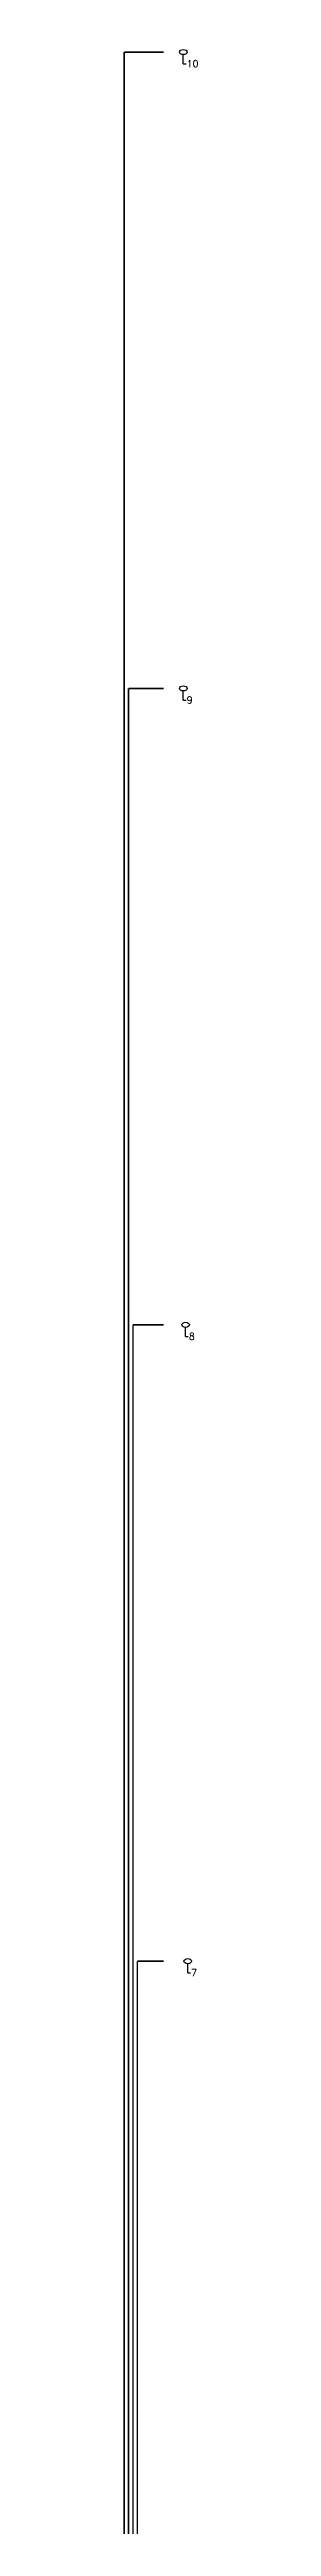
# Model space of a CAD drawing. Header units: inches. Extents: x -233 to 23, y -182 to 484.
# Drawn here: x -0.8 to 2.2, y 126.6 to 223.9 of the extents above; entities that cross this region are included whole.
import ezdxf

# ---------------------------------------------------------------- set-up
doc = ezdxf.new("R2010")
doc.units = ezdxf.units.IN
doc.header["$MEASUREMENT"] = 0
doc.linetypes.add('DASHED', pattern=[0.75, 0.5, -0.25])
doc.linetypes.add('HIDDEN', pattern=[0.375, 0.25, -0.125])
doc.layers.add('_WS_MSTP', color=160, linetype='HIDDEN')
doc.styles.add('WS8th', font='complex.shx', dxfattribs={"height": 0.1875})

msp = doc.modelspace()

# ---------------------------------------------------------------- linework, layer by layer
at = {"layer": '_WS_MSTP', "color": 7, "linetype": 'Continuous'}
for p, q in [((1.59103, 223.32666), (1.59103, 223.69016)), ((1.59103, 223.32666), (1.70094, 223.32666)), ((1.59103, 198.32666), (1.59103, 198.69016)), ((1.59103, 198.32666), (1.70094, 198.32666)), ((1.67783, 173.32915), (1.67783, 173.69028)), ((1.67783, 173.32915), (1.78761, 173.32915)), ((1.76463, 148.32915), (1.76463, 148.69028)), ((1.76463, 148.32915), (1.87441, 148.32915))]:
    msp.add_line(p, q, dxfattribs=at)
at = {"layer": '_WS_MSTP', "color": 7, "linetype": 'DASHED', "const_width": 0.06}
for points in [[(-0.73896, 198.79006), (-0.73896, 223.79006)], [(-0.73896, 223.79006), (0.82344, 223.79006)], [(-0.73896, 173.79006), (-0.73896, 198.79006)], [(-0.56536, 173.79006), (-0.56536, 198.79006)], [(-0.56536, 198.79006), (0.82344, 198.79006)], [(-0.73896, 148.79006), (-0.73896, 173.79006)], [(-0.56536, 148.79006), (-0.56536, 173.79006)], [(-0.39176, 148.79006), (-0.39176, 173.79006)], [(-0.39176, 173.79006), (0.82344, 173.79006)], [(-0.73896, 123.79006), (-0.73896, 148.79006)], [(-0.56536, 123.79006), (-0.56536, 148.79006)], [(-0.39176, 123.79006), (-0.39176, 148.79006)], [(-0.21816, 123.79006), (-0.21816, 148.79006)], [(-0.21816, 148.79006), (0.82344, 148.79006)]]:
    msp.add_lwpolyline(points, dxfattribs=at)
at = {"layer": '_WS_MSTP', "color": 7, "linetype": 'Continuous'}
for centre, major_axis in [((1.59269, 223.79006), (0.15147, 0)), ((1.59269, 198.79006), (0.15147, 0)), ((1.67949, 173.79006), (0.15129, 0)), ((1.76629, 148.79006), (0.15129, 0))]:
    msp.add_ellipse(centre, major_axis=major_axis, ratio=0.65960456, dxfattribs=at)

# ---------------------------------------------------------------- texts
at = {"layer": '_WS_MSTP', "color": 7, "linetype": 'Continuous', "attachment_point": 1, "style": 'WS8th'}
for s, insert, char_height in [('10', (1.72362, 223.47214), 0.270992), ('9', (1.72362, 198.47214), 0.27099), ('8', (1.81027, 173.47445), 0.27067), ('7', (1.89707, 148.47445), 0.27067)]:
    msp.add_mtext_dynamic_manual_height_columns(s, width=100.2027733, gutter_width=0.9375, heights=[0], dxfattribs=dict(at, insert=insert, char_height=char_height))

doc.saveas('drawing.dxf')
